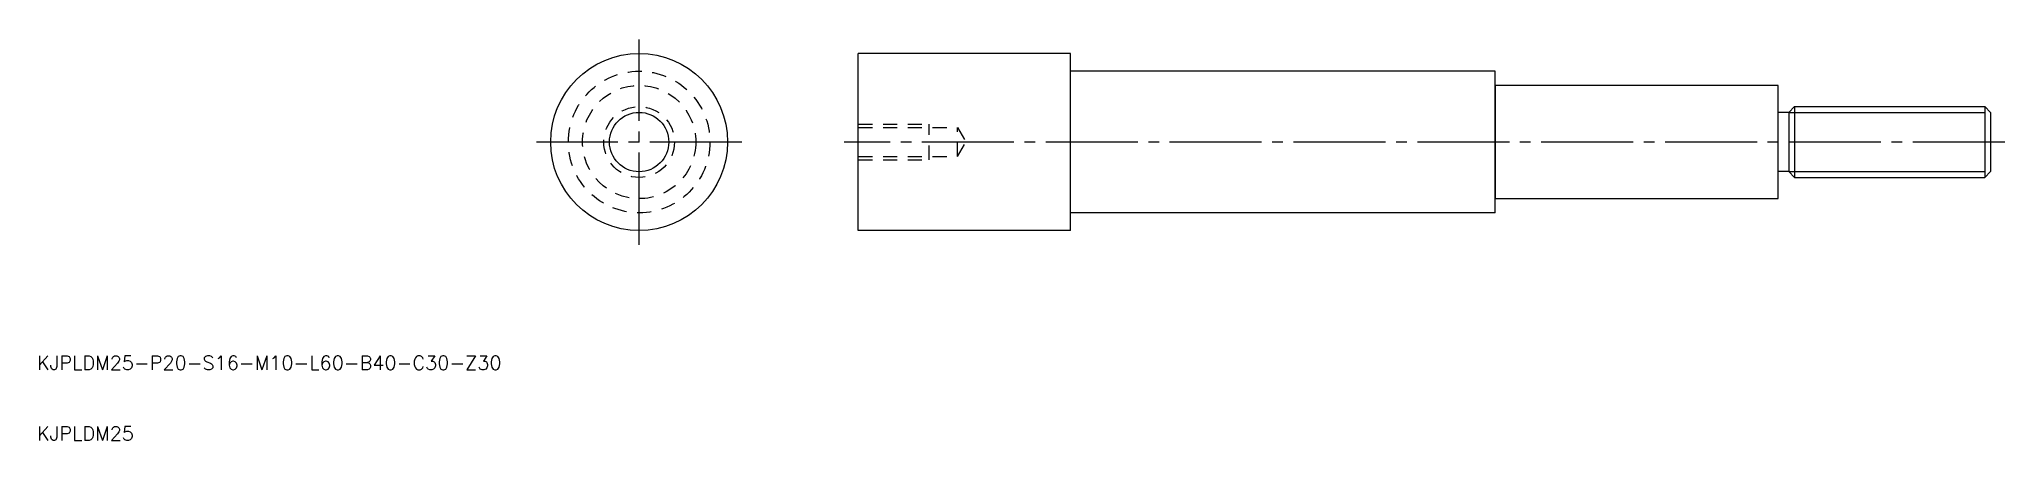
# Model space of a CAD drawing. Extents: x -106 to 171, y 178 to 235.
import ezdxf

# ---------------------------------------------------------------- set-up
doc = ezdxf.new("R2010")
doc.units = 0
doc.linetypes.add('CENTER', pattern=[17.5, 13, -1.5, 1.5, -1.5])
doc.linetypes.add('DASHED', pattern=[3.5, 2, -1.5])
doc.layers.get('0').update_dxf_attribs({"linetype": 'CONTINUOUS'})
doc.layers.add('CENTER', color=1, linetype='CENTER')
doc.styles.get("Standard").update_dxf_attribs({"font": 'txt.shx', "bigfont": '@extfont2.shx'})

msp = doc.modelspace()

# ---------------------------------------------------------------- linework, layer by layer
for p, q in [((9.49, 207.78), (9.49, 232.78)), ((39.49, 232.78), (9.49, 232.78)), ((39.49, 207.78), (39.49, 232.78)), ((99.49, 230.28), (39.49, 230.28)), ((99.49, 210.28), (99.49, 230.28)), ((141.8, 225.28), (141.8, 215.28)), ((168.68, 225.28), (168.68, 215.28)), ((140.99, 224.47), (139.49, 224.47)), ((140.99, 224.47), (140.99, 216.1)), ((169.49, 224.47), (169.49, 216.1)), ((140.99, 216.1), (139.49, 216.1)), ((140.99, 216.1), (141.8, 215.28)), ((169.49, 216.1), (168.68, 215.28)), ((99.49, 210.28), (39.49, 210.28)), ((39.49, 207.78), (9.49, 207.78))]:
    msp.add_line(p, q)
at = {"color": 7, "linetype": 'CONTINUOUS'}
for p, q in [((99.49, 228.28), (99.49, 212.28)), ((139.49, 228.28), (99.49, 228.28)), ((139.49, 212.28), (139.49, 228.28)), ((141.8, 225.28), (140.99, 224.47)), ((141.8, 225.28), (168.68, 225.28)), ((168.68, 225.28), (169.49, 224.47)), ((141.8, 215.28), (168.68, 215.28)), ((99.49, 212.28), (139.49, 212.28))]:
    msp.add_line(p, q, dxfattribs=at)
at = {"color": 3, "linetype": 'DASHED'}
for p, q in [((9.49, 222.78), (19.49, 222.78)), ((9.49, 222.35), (23.49, 222.35)), ((19.49, 217.78), (19.49, 222.78)), ((23.49, 218.22), (23.49, 222.35)), ((23.49, 222.35), (24.68, 220.28)), ((23.49, 218.22), (24.68, 220.28)), ((9.49, 218.22), (23.49, 218.22)), ((9.49, 217.78), (19.49, 217.78))]:
    msp.add_line(p, q, dxfattribs=at)
at = {"color": 3}
for p, q in [((140.99, 224.47), (168.68, 224.47)), ((140.99, 216.1), (168.68, 216.1))]:
    msp.add_line(p, q, dxfattribs=at)
for radius in [12.5, 4.19]:
    msp.add_circle((-21.48, 220.28), radius)
at = {"color": 3, "linetype": 'DASHED'}
for radius in [10, 8, 5]:
    msp.add_circle((-21.48, 220.28), radius, dxfattribs=at)
at = {"layer": 'CENTER', "color": 1, "linetype": 'CENTER'}
for p, q in [((-21.48, 205.78), (-21.48, 234.78)), ((-6.98, 220.28), (-35.98, 220.28)), ((171.49, 220.28), (7.49, 220.28))]:
    msp.add_line(p, q, dxfattribs=at)

# ---------------------------------------------------------------- texts
for s, p in [('KJPLDM25-P20-S16-M10-L60-B40-C30-Z30', (-106.58, 188.1)), ('KJPLDM25', (-106.58, 178.1))]:
    msp.add_text(s, height=2).set_placement(p)

doc.saveas('drawing.dxf')
